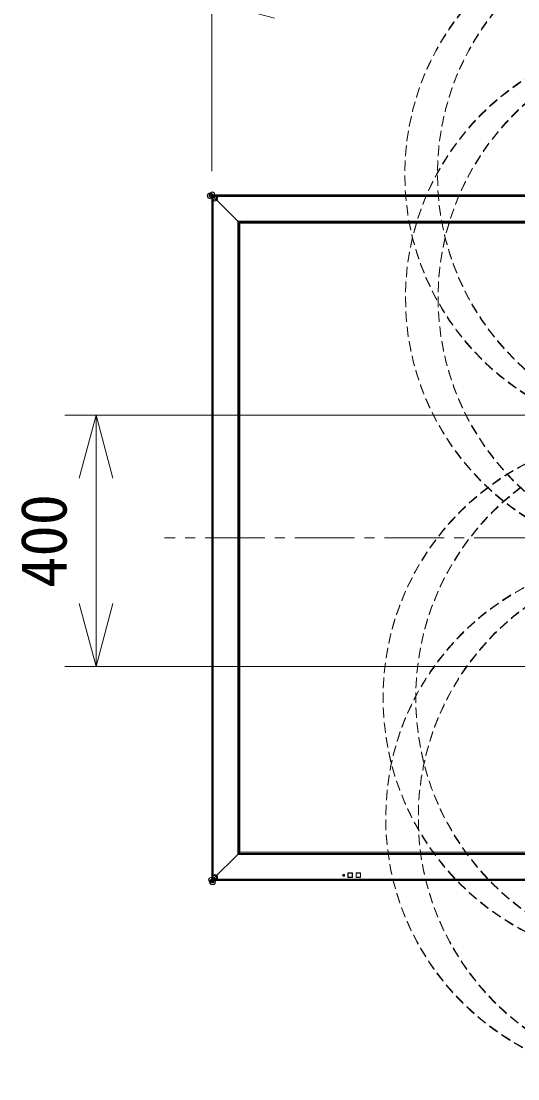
# Model space of a CAD drawing. Units: millimetres, scale not verified. Extents: x -62 to 359, y -64 to 314.
# Drawn here: x -45.22 to -25.43, y -6.43 to 35.7 of the extents above; entities that cross this region are included whole.
import ezdxf
from ezdxf.enums import TextEntityAlignment as Align

# ---------------------------------------------------------------- set-up
doc = ezdxf.new("R2010")
doc.units = ezdxf.units.MM
doc.header["$LTSCALE"] = 0.125
doc.linetypes.add('USER1', pattern=[28.575, 19.05, -3.175, 3.175, -3.175])
doc.linetypes.add('USER2', pattern=[4.7625, 3.175, -1.5875])
for name, color, linetype, lineweight in [('0-0_0', 7, 'Continuous', 18), ('0-5_SUNPO', 3, 'Continuous', 18), ('0-6_GAIKEI', 1, 'Continuous', 18)]:
    doc.layers.add(name, color=color, linetype=linetype, lineweight=lineweight)
doc.styles.add('ＭＳ ゴシック', font='')
doc.styles.get('ＭＳ ゴシック').set_extended_font_data('MS Gothic')

# ---------------------------------------------------------------- blocks, each defined once
blk = doc.blocks.new('_Open30')
at = {"layer": '0-0_0'}
blk.add_line((0, 0), (-1, 0), dxfattribs=at)
blk.add_lwpolyline([(-1, 0.26795), (0, 0), (-1, -0.26795)], dxfattribs=at)
blk = doc.blocks.new('D1')
at = {"layer": '0-5_SUNPO'}
for p, q in [((26.8666, 217.2236), (26.8666, 225.2338)), ((73.5466, 217.2236), (73.5466, 225.2338)), ((29.3666, 223.9838), (71.0466, 223.9838))]:
    blk.add_line(p, q, dxfattribs=at)
at = {"layer": '0-5_SUNPO', "xscale": 2.5, "yscale": 2.5, "rotation": 180}
blk.add_blockref('_Open30', (26.8666, 223.9838), dxfattribs=at)
at = {"layer": '0-5_SUNPO', "xscale": 2.5, "yscale": 2.5}
blk.add_blockref('_Open30', (73.5466, 223.9838), dxfattribs=at)
at = {"layer": '0-5_SUNPO', "color": 7, "style": 'ＭＳ ゴシック'}
blk.add_text('1868', height=1.833, dxfattribs=at).set_placement((47.7066, 224.6088), align=Align.BOTTOM_LEFT)
blk = doc.blocks.new('D3')
at = {"layer": '0-5_SUNPO'}
for p, q in [((43.1703, 207.5004), (21.0106, 207.5004)), ((22.2606, 205.0004), (22.2606, 200.0004)), ((43.1703, 197.5004), (21.0106, 197.5004))]:
    blk.add_line(p, q, dxfattribs=at)
at = {"layer": '0-5_SUNPO', "xscale": 2.5, "yscale": 2.5}
for p, rotation in [((22.2606, 207.5004), 90), ((22.2606, 197.5004), 270)]:
    blk.add_blockref('_Open30', p, dxfattribs=dict(at, rotation=rotation))
at = {"layer": '0-5_SUNPO', "color": 7, "style": 'ＭＳ ゴシック'}
blk.add_text('400', height=1.833, rotation=90, dxfattribs=at).set_placement((21.6356, 200.6254), align=Align.BOTTOM_LEFT)

msp = doc.modelspace()

# ---------------------------------------------------------------- linework, layer by layer
at = {"layer": '0-6_GAIKEI', "color": 7}
for p, q in [((-37.624, 28.7269), (-37.624, 1.5256)), ((-37.624, 28.7269), (-37.624, 28.7269)), ((-37.6218, 28.7322), (-37.6163, 28.7378)), ((-37.5868, 28.7673), (-37.6163, 28.7378)), ((-37.5868, 28.7673), (-37.5812, 28.7728)), ((-37.5615, 28.78), (-37.5615, 28.7727)), ((-37.624, 1.5256), (-37.624, 1.5256)), ((-37.6163, 1.5148), (-37.6218, 1.5203)), ((-37.5868, 1.4853), (-37.6163, 1.5148)), ((-37.5812, 1.4797), (-37.5868, 1.4853)), ((-37.5814, 1.5273), (-37.5813, 1.5273)), ((-37.5615, 1.4775), (-37.5759, 1.4775)), ((-37.5759, 1.4775), (-37.5759, 1.4775))]:
    msp.add_line(p, q, dxfattribs=at)
at = {"layer": '0-6_GAIKEI'}
for p, q in [((-37.6163, 28.7254), (-37.6167, 28.725)), ((-37.6167, 28.725), (-37.6167, 1.5276)), ((-37.5814, 28.7253), (-37.6163, 28.7254)), ((-37.5814, 28.7253), (-37.5814, 1.5273)), ((-37.5813, 28.7253), (-37.5814, 28.7253)), ((-37.574, 28.7677), (-37.5744, 28.7673)), ((-37.5744, 28.7673), (-37.5743, 28.7324)), ((-37.5743, 28.7324), (-37.5743, 28.7323)), ((-37.5743, 28.7324), (-37.5612, 28.7324)), ((-37.5615, 28.7677), (-37.574, 28.7677)), ((-37.5637, 28.7147), (-37.5637, 1.5379)), ((-37.5556, 28.7147), (-37.5637, 28.7147)), ((-37.5615, 28.7727), (-37.5615, 28.7382)), ((-37.5615, 28.7374), (8.9935, 28.7374)), ((-37.5578, 28.7194), (-37.5584, 28.7208)), ((-37.5584, 28.7208), (-37.558, 28.7197)), ((-37.558, 28.7197), (8.9899, 28.7197)), ((-36.5824, 27.7385), (-37.5469, 28.7029)), ((-36.5824, 2.5141), (-36.5824, 27.7385)), ((-36.5824, 27.7385), (-36.542, 27.698)), ((8.0144, 27.7385), (-36.5824, 27.7385)), ((-36.5664, 2.5302), (-36.5664, 27.7224)), ((7.9983, 27.7224), (-36.5664, 27.7224)), ((-36.5505, 2.546), (-36.5505, 27.7065)), ((7.9825, 27.7065), (-36.5505, 27.7065)), ((-36.5006, 27.6566), (-36.542, 27.698)), ((-36.542, 2.5546), (-36.542, 27.698)), ((7.9739, 27.698), (-36.542, 27.698)), ((-36.5006, 27.6566), (-36.5005, 27.6565)), ((-36.5006, 2.596), (-36.5006, 27.6566)), ((-36.5006, 27.6566), (7.9325, 27.6566)), ((-36.5005, 2.5961), (-36.5005, 27.6565)), ((-36.5005, 27.6565), (7.9324, 27.6565)), ((-36.5006, 2.596), (-36.5664, 2.5302)), ((-36.5664, 2.5302), (7.9983, 2.5302)), ((-36.5505, 2.546), (7.9825, 2.546)), ((-36.542, 2.5546), (7.9739, 2.5546)), ((-36.5824, 2.5141), (-37.5469, 1.5497)), ((-32.3953, 1.71), (-32.3953, 1.655)), ((-32.3909, 1.7057), (-32.3897, 1.7044)), ((-32.3909, 1.6594), (-32.3909, 1.7057)), ((-32.3353, 1.715), (-32.3903, 1.715)), ((-32.3897, 1.6606), (-32.3897, 1.7044)), ((-32.3847, 1.7044), (-32.3897, 1.7044)), ((-32.3847, 1.7094), (-32.3859, 1.7107)), ((-32.3859, 1.7107), (-32.3397, 1.7107)), ((-32.3847, 1.7094), (-32.3409, 1.7094)), ((-32.3847, 1.7094), (-32.3847, 1.7044)), ((-32.3847, 1.7044), (-32.3409, 1.7044)), ((-32.3847, 1.6606), (-32.3847, 1.7044)), ((-32.3397, 1.7107), (-32.3409, 1.7094)), ((-32.3409, 1.7044), (-32.3409, 1.7094)), ((-32.3359, 1.7045), (-32.3409, 1.7045)), ((-32.3409, 1.7044), (-32.3409, 1.6606)), ((-32.3359, 1.7044), (-32.3347, 1.7057)), ((-32.3359, 1.7044), (-32.3359, 1.6606)), ((-32.3347, 1.7057), (-32.3347, 1.6594)), ((-32.3303, 1.655), (-32.3303, 1.71)), ((-32.2028, 1.7688), (-32.2028, 1.5963)), ((-32.199, 1.765), (-32.1978, 1.7638)), ((-32.199, 1.6), (-32.199, 1.765)), ((-32.0253, 1.7738), (-32.1978, 1.7738)), ((-32.1928, 1.7638), (-32.1978, 1.7638)), ((-32.1978, 1.6013), (-32.1978, 1.7638)), ((-32.1928, 1.7688), (-32.194, 1.77)), ((-32.194, 1.77), (-32.029, 1.77)), ((-32.1928, 1.7688), (-32.0303, 1.7688)), ((-32.1928, 1.7688), (-32.1928, 1.7638)), ((-32.1928, 1.7638), (-32.0303, 1.7638)), ((-32.1928, 1.6013), (-32.1928, 1.7638)), ((-32.029, 1.77), (-32.0303, 1.7688)), ((-32.0303, 1.7638), (-32.0303, 1.7688)), ((-32.0253, 1.7638), (-32.0303, 1.7638)), ((-32.0303, 1.7638), (-32.0303, 1.6013)), ((-32.0253, 1.7638), (-32.024, 1.765)), ((-32.0253, 1.7638), (-32.0253, 1.6013)), ((-32.024, 1.765), (-32.024, 1.6)), ((-32.0203, 1.5963), (-32.0203, 1.7688)), ((-31.8753, 1.7688), (-31.8753, 1.5963)), ((-31.8715, 1.765), (-31.8703, 1.7638)), ((-31.8715, 1.6), (-31.8715, 1.765)), ((-31.6978, 1.7738), (-31.8703, 1.7738)), ((-31.8703, 1.7638), (-31.8703, 1.6013)), ((-31.8653, 1.7638), (-31.8703, 1.7638)), ((-31.8653, 1.7688), (-31.8665, 1.77)), ((-31.8665, 1.77), (-31.7015, 1.77)), ((-31.8653, 1.7688), (-31.7028, 1.7688)), ((-31.8653, 1.7688), (-31.8653, 1.7638)), ((-31.7028, 1.7638), (-31.8653, 1.7638)), ((-31.8653, 1.7638), (-31.8653, 1.6013)), ((-31.7015, 1.77), (-31.7028, 1.7688)), ((-31.7028, 1.7638), (-31.7028, 1.7688)), ((-31.6978, 1.7638), (-31.7028, 1.7638)), ((-31.7028, 1.6013), (-31.7028, 1.7638)), ((-31.6978, 1.7638), (-31.6965, 1.765)), ((-31.6978, 1.7638), (-31.6978, 1.6013)), ((-31.6965, 1.765), (-31.6965, 1.6)), ((-31.6928, 1.5963), (-31.6928, 1.7688)), ((-37.6167, 1.5276), (-37.6163, 1.5271)), ((-37.6163, 1.5271), (-37.5814, 1.5273)), ((-37.5813, 1.5273), (-37.5637, 1.5379)), ((-37.5743, 1.5202), (-37.5744, 1.4853)), ((-37.5744, 1.4853), (-37.574, 1.4849)), ((-37.5637, 1.5379), (-37.5743, 1.5202)), ((-37.5743, 1.5202), (-37.5743, 1.5202)), ((-37.5612, 1.5202), (-37.5743, 1.5202)), ((-37.574, 1.4849), (-37.5615, 1.4849)), ((-37.5637, 1.5379), (-37.5556, 1.5379)), ((8.9935, 1.5152), (-37.5615, 1.5152)), ((-37.5585, 1.5314), (-37.5578, 1.5332)), ((-37.558, 1.5329), (-37.5585, 1.5314)), ((8.9899, 1.5329), (-37.558, 1.5329)), ((-32.3897, 1.6606), (-32.3909, 1.6594)), ((-32.3903, 1.65), (-32.3353, 1.65)), ((-32.3897, 1.6606), (-32.3847, 1.6606)), ((-32.3859, 1.6544), (-32.3847, 1.6556)), ((-32.3397, 1.6544), (-32.3859, 1.6544)), ((-32.3359, 1.6606), (-32.3847, 1.6606)), ((-32.3847, 1.6606), (-32.3847, 1.6556)), ((-32.3409, 1.6556), (-32.3847, 1.6556)), ((-32.3409, 1.6556), (-32.3409, 1.6606)), ((-32.3409, 1.6556), (-32.3397, 1.6544)), ((-32.3347, 1.6594), (-32.3359, 1.6606)), ((-32.1978, 1.6013), (-32.199, 1.6)), ((-32.1978, 1.6012), (-32.1928, 1.6012)), ((-32.1978, 1.5913), (-32.0253, 1.5913)), ((-32.194, 1.595), (-32.1928, 1.5963)), ((-32.029, 1.595), (-32.194, 1.595)), ((-32.0253, 1.6013), (-32.1928, 1.6013)), ((-32.1928, 1.6013), (-32.1928, 1.5963)), ((-32.0303, 1.5963), (-32.1928, 1.5963)), ((-32.0303, 1.5963), (-32.029, 1.595)), ((-32.0302, 1.5963), (-32.0302, 1.6013)), ((-32.024, 1.6), (-32.0253, 1.6013)), ((-31.8703, 1.6013), (-31.8715, 1.6)), ((-31.8703, 1.6012), (-31.8653, 1.6012)), ((-31.8703, 1.5913), (-31.6978, 1.5913)), ((-31.8665, 1.595), (-31.8653, 1.5963)), ((-31.7015, 1.595), (-31.8665, 1.595)), ((-31.8653, 1.6013), (-31.8653, 1.5963)), ((-31.8653, 1.6013), (-31.6978, 1.6013)), ((-31.8653, 1.5963), (-31.7028, 1.5963)), ((-31.7028, 1.5963), (-31.7015, 1.595)), ((-31.7027, 1.5963), (-31.7027, 1.6013)), ((-31.6965, 1.6), (-31.6978, 1.6013))]:
    msp.add_line(p, q, dxfattribs=at)
at = {"layer": '0-6_GAIKEI', "color": 9, "linetype": 'USER1'}
msp.add_line((10.932, 15.1263), (-39.5, 15.1263), dxfattribs=at)
at = {"layer": '0-6_GAIKEI'}
for points in [[(-37.5743, 28.7323), (-37.5637, 28.7147), (-37.5813, 28.7253)], [(-37.5615, 28.7727), (8.9935, 28.7727), (8.9935, 28.7382)], [(-36.5664, 2.5302), (-36.5824, 2.5141), (8.0144, 2.5141)], [(7.9324, 2.5961), (-36.5005, 2.5961), (-36.5006, 2.596)], [(7.9739, 2.5546), (7.9325, 2.596), (-36.5006, 2.596)], [(8.9935, 1.4799), (-37.5615, 1.4799), (-37.5615, 1.5143)]]:
    msp.add_lwpolyline(points, dxfattribs=at)
at = {"layer": '0-6_GAIKEI', "color": 7}
for points in [[(-37.5759, 28.775), (-37.5759, 28.775), (-37.5615, 28.775)], [(-37.5615, 28.78), (8.9935, 28.78), (8.9935, 28.7727)], [(8.9935, 1.4725), (-37.5615, 1.4725), (-37.5615, 1.4799)]]:
    msp.add_lwpolyline(points, dxfattribs=at)
at = {"layer": '0-6_GAIKEI', "color": 8, "linetype": 'USER2'}
for centre, radius in [((-19.5588, 29.6055), 10.374), ((-19.5588, 29.5855), 10.374), ((-18.2588, 29.6055), 10.374), ((-18.2588, 29.5855), 10.374), ((-19.5599, 24.6928), 10.3457), ((-19.5599, 24.6728), 10.3457), ((-18.2599, 24.6928), 10.3457), ((-18.2599, 24.6728), 10.3457), ((-20.3133, 8.7608), 10.4844), ((-20.3133, 8.7408), 10.4844), ((-19.0133, 8.7608), 10.4844), ((-19.0133, 8.7408), 10.4844), ((-20.3096, 3.977), 10.3837), ((-20.3096, 3.957), 10.3837), ((-19.0096, 3.977), 10.3837), ((-19.0096, 3.957), 10.3837)]:
    msp.add_circle(centre, radius, dxfattribs=at)
at = {"layer": '0-6_GAIKEI'}
for centre, radius in [((-37.6867, 28.7431), 0.1154), ((-37.6814, 28.7395), 0.1113), ((-37.6485, 28.7517), 0.0762), ((-37.6394, 28.7545), 0.0667), ((-37.5978, 28.8107), 0.0878), ((-37.5988, 28.8077), 0.0847), ((-37.629, 28.7091), 0.0186), ((-37.6146, 28.7523), 0.027), ((-37.6262, 28.7179), 0.00928), ((-37.5107, 28.6617), 0.1235), ((-37.6019, 28.7655), 0.0276), ((-37.5303, 28.677), 0.0987), ((-37.6018, 28.7458), 0.0256), ((-37.607, 28.7403), 0.018), ((-37.526, 28.6811), 0.0988), ((-37.6118, 28.7359), 0.0115), ((-37.615, 28.7336), 0.00762), ((-37.6192, 28.7317), 0.00304), ((-37.6202, 28.7314), 0.00198), ((-37.6202, 28.7311), 0.00196), ((-37.6208, 28.7313), 0.00133), ((-37.5945, 28.753), 0.0253), ((-37.5876, 28.7598), 0.0156), ((-37.5833, 28.7649), 0.00889), ((-37.5821, 28.7669), 0.00654), ((-37.564, 28.713), 0.0219), ((-37.5612, 28.7142), 0.023), ((-37.5665, 28.7175), 0.0168), ((-37.5806, 28.7706), 0.00261), ((-37.5673, 28.7182), 0.0158), ((-37.5677, 28.7194), 0.0145), ((-37.5801, 28.7712), 0.00195), ((-37.5816, 28.7255), 0.00031), ((-37.5803, 28.7718), 0.00135), ((-37.5775, 28.7236), 0.00416), ((-37.5679, 28.777), 0.00828), ((-37.5115, 28.7383), 0.0501), ((-37.5115, 28.7383), 0.0501), ((-37.5107, 1.5909), 0.1235), ((-37.6597, 1.5038), 0.0878), ((-37.6567, 1.5028), 0.0847), ((-37.5921, 1.4149), 0.1154), ((-37.5885, 1.4201), 0.1113), ((-37.6007, 1.4531), 0.0762), ((-37.6035, 1.4621), 0.0667), ((-37.6145, 1.4997), 0.0276), ((-37.626, 1.5337), 0.00828), ((-37.5301, 1.5756), 0.0988), ((-37.6013, 1.487), 0.027), ((-37.602, 1.507), 0.0253), ((-37.526, 1.5713), 0.0987), ((-37.6088, 1.514), 0.0156), ((-37.6139, 1.5183), 0.00889), ((-37.6159, 1.5194), 0.00654), ((-37.6196, 1.521), 0.00261), ((-37.6208, 1.5212), 0.00135), ((-37.6202, 1.5214), 0.00195), ((-37.5948, 1.4998), 0.0256), ((-37.5893, 1.4946), 0.018), ((-37.5849, 1.4898), 0.0115), ((-37.5826, 1.4866), 0.00762), ((-37.5632, 1.5404), 0.023), ((-37.562, 1.5375), 0.0219), ((-37.5807, 1.4824), 0.00304), ((-37.5665, 1.5351), 0.0168), ((-37.5672, 1.5343), 0.0158), ((-37.5684, 1.5338), 0.0145), ((-37.5804, 1.4814), 0.00198), ((-37.5801, 1.4814), 0.00196), ((-37.5803, 1.4808), 0.00133), ((-37.5726, 1.5241), 0.00416), ((-37.5581, 1.4726), 0.0186), ((-37.5669, 1.4753), 0.00928), ((-37.5745, 1.52), 0.00031), ((-37.5115, 1.5143), 0.0501), ((-37.5115, 1.5143), 0.0501)]:
    msp.add_circle(centre, radius, dxfattribs=at)
at = {"layer": '0-6_GAIKEI', "color": 7}
for centre, start, end in [((-37.6165, 28.7269), 135, 180), ((-37.5759, 28.7675), 90, 135), ((-37.6165, 1.5256), 180, 225), ((-37.5759, 1.485), 225, 270)]:
    msp.add_arc(centre, 0.0075, start, end, dxfattribs=at)
at = {"layer": '0-6_GAIKEI'}
for centre, radius, start, end in [((-37.5115, 28.7382), 0.05, 180, 181.01802), ((-37.5115, 28.7382), 0.05, 187.56564, 200.4046), ((-37.5115, 28.7382), 0.05, 201.79707, 225.00001), ((-32.3903, 1.71), 0.005, 90, 180), ((-32.3859, 1.7057), 0.005, 90.06979, 179.93021), ((-32.3397, 1.7057), 0.005, 0.06979, 89.93021), ((-32.3353, 1.71), 0.005, 0, 90), ((-32.1978, 1.7688), 0.005, 90, 180), ((-32.194, 1.765), 0.005, 90.06979, 179.93021), ((-32.029, 1.765), 0.005, 0.06979, 89.93021), ((-32.0253, 1.7688), 0.005, 0, 90), ((-31.8703, 1.7688), 0.005, 90, 180), ((-31.8665, 1.765), 0.005, 90.06979, 179.93021), ((-31.7015, 1.765), 0.005, 0.06979, 89.93021), ((-31.6978, 1.7688), 0.005, 0, 90), ((-37.5115, 1.5143), 0.05, 178.98198, 180), ((-37.5115, 1.5143), 0.05, 159.99356, 172.15005), ((-37.5115, 1.5143), 0.05, 135, 158.20293), ((-32.3903, 1.655), 0.005, 180, 270), ((-32.3859, 1.6594), 0.005, 180.06979, 269.93021), ((-32.3397, 1.6594), 0.005, 270.06979, 359.93021), ((-32.3353, 1.655), 0.005, 270, 0), ((-32.1978, 1.5963), 0.005, 180, 270), ((-32.194, 1.6), 0.005, 180.06979, 269.93021), ((-32.029, 1.6), 0.005, 270.06979, 359.93021), ((-32.0253, 1.5963), 0.005, 270, 0), ((-31.8703, 1.5963), 0.005, 180, 270), ((-31.8665, 1.6), 0.005, 180.06979, 269.93021), ((-31.7015, 1.6), 0.005, 270.06979, 359.93021), ((-31.6978, 1.5963), 0.005, 270, 0)]:
    msp.add_arc(centre, radius, start, end, dxfattribs=at)
at = {"layer": '0-6_GAIKEI', "color": 7}
for centre, major_axis, start_param, end_param in [((-37.6165, 28.7269), (-0.0053, 0.0053), 6.2831853, 7.0686355), ((-37.5759, 28.7675), (0.0053, -0.0053), 2.3561424, 3.1415927)]:
    msp.add_ellipse(centre, major_axis=major_axis, ratio=0.999896, start_param=start_param, end_param=end_param, dxfattribs=at)
at = {"layer": '0-6_GAIKEI'}
for centre, major_axis, ratio, start_param, end_param in [((-37.6039, 28.7254), (-0.0124, 0.0124), 0.57735, 6.2831853, 7.3303829), ((-37.5744, 28.7549), (-0.0124, 0.0124), 0.57735, 5.2359878, 6.2831853), ((-32.3847, 1.7044), (-0.00354, -0.00354), 0.998783, 3.9276009, 5.4971792), ((-32.3409, 1.7044), (-0.00354, 0.00354), 0.998783, 3.9276009, 5.4971792), ((-32.1928, 1.7638), (-0.00354, -0.00354), 0.998783, 3.9276009, 5.4971792), ((-32.0303, 1.7638), (-0.00354, 0.00354), 0.998783, 3.9276009, 5.4971792), ((-31.8653, 1.7638), (-0.00354, -0.00354), 0.998783, 3.9276009, 5.4971792), ((-31.7028, 1.7638), (-0.00354, 0.00354), 0.998783, 3.9276009, 5.4971792), ((-37.6039, 1.5271), (-0.0124, -0.0124), 0.57735, 5.2359878, 6.2831853), ((-37.5744, 1.4977), (-0.0124, -0.0124), 0.57735, 6.2831853, 7.3303829), ((-32.3847, 1.6606), (0.00354, -0.00354), 0.998783, 3.9276009, 5.4971792), ((-32.3409, 1.6606), (0.00354, 0.00354), 0.998783, 3.9276009, 5.4971792), ((-32.1928, 1.6013), (0.00354, -0.00354), 0.998783, 3.9276009, 5.4971792), ((-32.0303, 1.6013), (0.00354, 0.00354), 0.998783, 3.9276009, 5.4971792), ((-31.8653, 1.6013), (-0.00354, 0.00354), 0.998783, 0.7860072, 2.3555855), ((-31.7028, 1.6013), (0.00354, 0.00354), 0.998783, 3.9276009, 5.4971792)]:
    msp.add_ellipse(centre, major_axis=major_axis, ratio=ratio, start_param=start_param, end_param=end_param, dxfattribs=at)

# ---------------------------------------------------------------- block references
at = {"layer": '0-5_SUNPO'}
for name in ['D1', 'D3']:
    msp.add_blockref(name, (-64.4907, -187.4967), dxfattribs=at)

doc.saveas('drawing.dxf')
